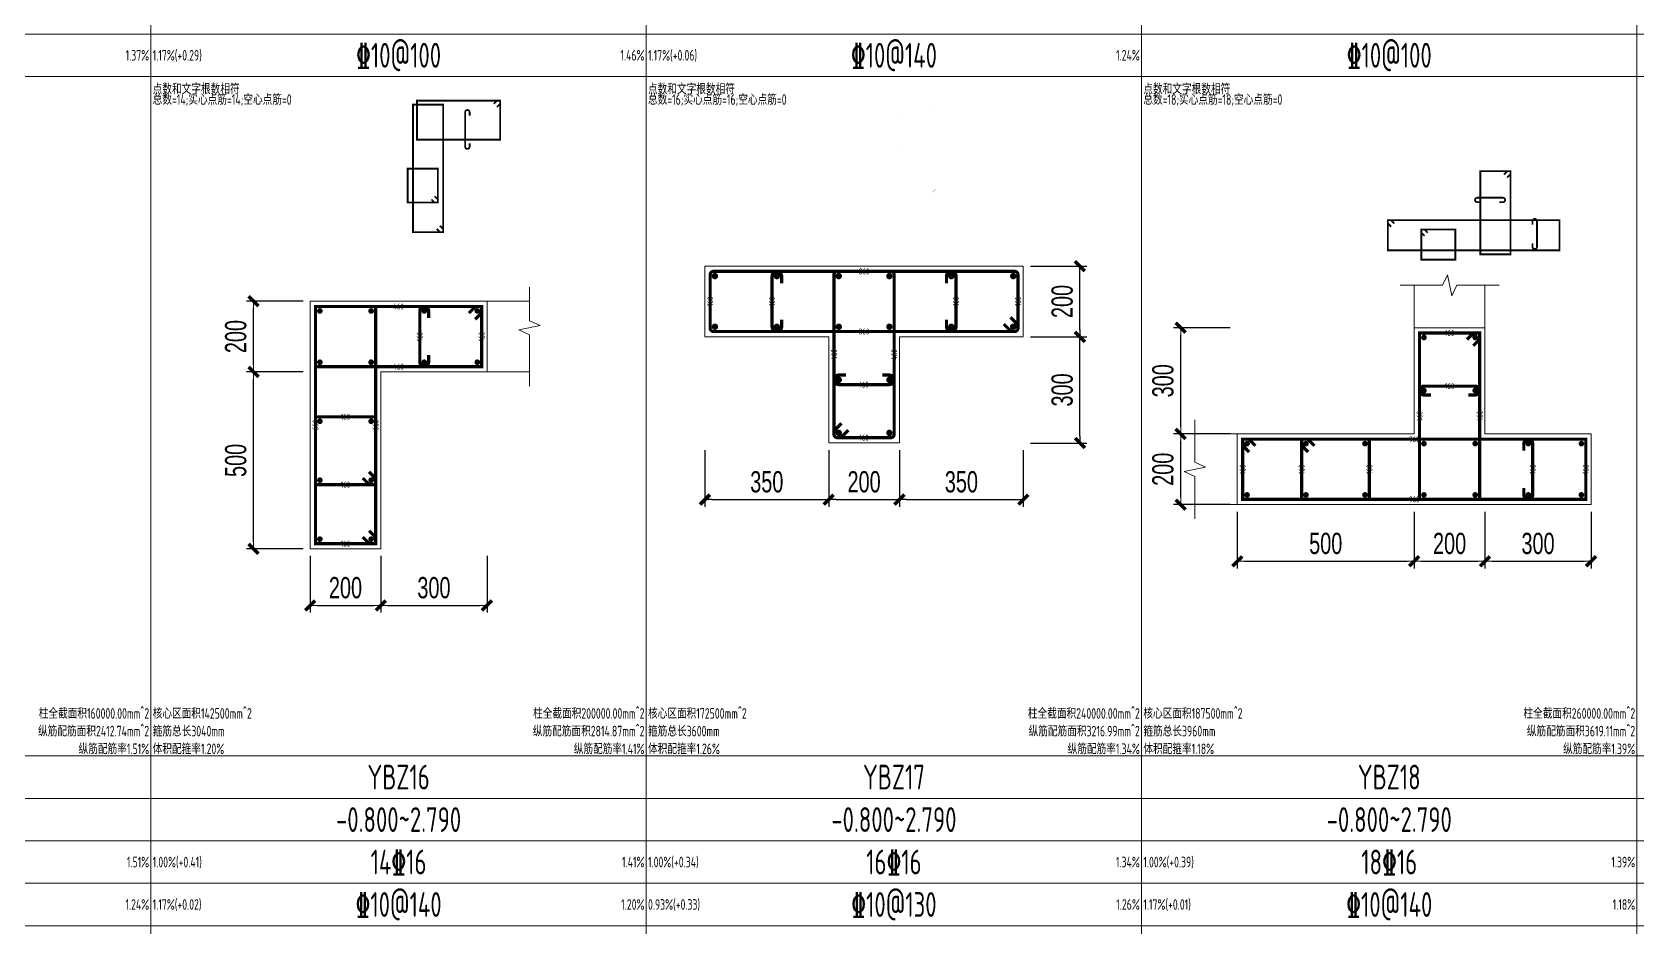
# Model space of a CAD drawing. Extents: x 5874492 to 7194610, y -939842 to -279257.
# Drawn here: x 6427338 to 6450017, y -577343 to -564698 of the extents above; entities that cross this region are included whole.
import ezdxf
from ezdxf.enums import TextEntityAlignment as Align

# ---------------------------------------------------------------- set-up
doc = ezdxf.new("R2010")
doc.units = 0
doc.header["$LTSCALE"] = 1000
for name, color, linetype, lineweight in [('S-墙柱-REIN', 1, 'Continuous', 20), ('S-墙柱-大样细线', 7, 'Continuous', 20), ('S-墙柱-编号', 4, 'Continuous', 20), ('S-大样-DIM', 3, 'Continuous', 20), ('S-大样-REIN', 1, 'Continuous', 20), ('S-大样-实线', 2, 'Continuous', 20), ('S-通用-TAB', 7, 'Continuous', 20)]:
    doc.layers.add(name, color=color, linetype=linetype, lineweight=lineweight)
doc.layers.add('z-计算配筋', color=7, linetype='Continuous')
doc.layers.add('z-详图标注', color=3, linetype='Continuous')
doc.layers.add('箍筋长度', color=3, linetype='Continuous', plot=False)
doc.layers.add('配箍校核', color=34, linetype='Continuous', plot=False)
doc.styles.add('BW_Dim', font='Bweng.shx', dxfattribs={"width": 0.7, "bigfont": 'hztxt.shx'})
doc.styles.add('BW_Rein', font='tssdeng.shx', dxfattribs={"width": 0.7, "bigfont": 'hztxt.shx'})
doc.styles.add('TSSD_Rein', font='tssdeng.shx', dxfattribs={"width": 0.7, "bigfont": 'hztxt.shx'})
doc.dimstyles.new('Cyz_20_100', dxfattribs={"dimtxt": 300, "dimasz": 100, "dimexe": 100, "dimexo": 100, "dimgap": 100, "dimtad": 1, "dimdec": 0, "dimlfac": 0.2, "dimzin": 0, "dimdsep": 46, "dimtxsty": 'BW_Dim', "dimblk": '_bwk', "dimcen": 0, "dimclrt": 7, "dimadec": 0, "dimazin": 0, "dimtfac": 1, "dimtdec": 0, "dimtix": 1, "dimtmove": 2, "dimatfit": 0, "dimfxl": 0, "dimtolj": 1, "dimtzin": 0, "dimarcsym": 0})

# ---------------------------------------------------------------- blocks, each defined once
blk = doc.blocks.new('_bwk')
blk.add_line((-1, 0), (0, 0))
at = {"const_width": 0.5}
blk.add_lwpolyline([(-0.7, -0.7), (0.7, 0.7)], dxfattribs=at)
blk = doc.blocks.new('*D813')
at = {"layer": 'Defpoints', "color": 0, "transparency": 16777216}
for p in [(6447870, -571376), (6449370, -571376), (6449370, -572176)]:
    blk.add_point(p, dxfattribs=at)
at = {"layer": 'S-大样-DIM', "color": 0, "lineweight": -2, "transparency": 16777216}
for p, q in [((6447870, -571476), (6447870, -572276)), ((6449370, -571476), (6449370, -572276)), ((6447970, -572176), (6449270, -572176))]:
    blk.add_line(p, q, dxfattribs=at)
at = {"layer": 'S-大样-DIM', "color": 0, "lineweight": -2, "transparency": 16777216, "xscale": 100, "yscale": 100, "zscale": 100, "rotation": 180}
blk.add_blockref('_bwk', (6447870, -572176), dxfattribs=at)
at = {"layer": 'S-大样-DIM', "color": 0, "lineweight": -2, "transparency": 16777216, "xscale": 100, "yscale": 100, "zscale": 100}
blk.add_blockref('_bwk', (6449370, -572176), dxfattribs=at)
at = {"layer": 'S-大样-DIM', "color": 7, "transparency": 16777216, "insert": (6448620, -571926), "char_height": 300, "attachment_point": 5, "style": 'BW_Dim'}
blk.add_mtext('\\A1;300', dxfattribs=at)
blk = doc.blocks.new('*D814')
at = {"layer": 'Defpoints', "color": 0, "transparency": 16777216}
for p in [(6446870, -571376), (6447870, -571376), (6447870, -572176)]:
    blk.add_point(p, dxfattribs=at)
at = {"layer": 'S-大样-DIM', "color": 0, "lineweight": -2, "transparency": 16777216}
for p, q in [((6446870, -571476), (6446870, -572276)), ((6447870, -571476), (6447870, -572276)), ((6446970, -572176), (6447770, -572176))]:
    blk.add_line(p, q, dxfattribs=at)
at = {"layer": 'S-大样-DIM', "color": 0, "lineweight": -2, "transparency": 16777216, "xscale": 100, "yscale": 100, "zscale": 100, "rotation": 180}
blk.add_blockref('_bwk', (6446870, -572176), dxfattribs=at)
at = {"layer": 'S-大样-DIM', "color": 0, "lineweight": -2, "transparency": 16777216, "xscale": 100, "yscale": 100, "zscale": 100}
blk.add_blockref('_bwk', (6447870, -572176), dxfattribs=at)
at = {"layer": 'S-大样-DIM', "color": 7, "transparency": 16777216, "insert": (6447370, -571926), "char_height": 300, "attachment_point": 5, "style": 'BW_Dim'}
blk.add_mtext('\\A1;200', dxfattribs=at)
blk = doc.blocks.new('*D815')
at = {"layer": 'Defpoints', "color": 0, "transparency": 16777216}
for p in [(6444370, -571376), (6446870, -571376), (6446870, -572176)]:
    blk.add_point(p, dxfattribs=at)
at = {"layer": 'S-大样-DIM', "color": 0, "lineweight": -2, "transparency": 16777216}
for p, q in [((6444370, -571476), (6444370, -572276)), ((6446870, -571476), (6446870, -572276)), ((6444470, -572176), (6446770, -572176))]:
    blk.add_line(p, q, dxfattribs=at)
at = {"layer": 'S-大样-DIM', "color": 0, "lineweight": -2, "transparency": 16777216, "xscale": 100, "yscale": 100, "zscale": 100, "rotation": 180}
blk.add_blockref('_bwk', (6444370, -572176), dxfattribs=at)
at = {"layer": 'S-大样-DIM', "color": 0, "lineweight": -2, "transparency": 16777216, "xscale": 100, "yscale": 100, "zscale": 100}
blk.add_blockref('_bwk', (6446870, -572176), dxfattribs=at)
at = {"layer": 'S-大样-DIM', "color": 7, "transparency": 16777216, "insert": (6445620, -571926), "char_height": 300, "attachment_point": 5, "style": 'BW_Dim'}
blk.add_mtext('\\A1;500', dxfattribs=at)
blk = doc.blocks.new('*D816')
at = {"layer": 'Defpoints', "color": 0, "transparency": 16777216}
for p in [(6443570, -568876), (6444370, -568876), (6444370, -570376)]:
    blk.add_point(p, dxfattribs=at)
at = {"layer": 'S-大样-DIM', "color": 0, "lineweight": -2, "transparency": 16777216}
for p, q in [((6444270, -568876), (6443470, -568876)), ((6443570, -570276), (6443570, -568976)), ((6444270, -570376), (6443470, -570376))]:
    blk.add_line(p, q, dxfattribs=at)
at = {"layer": 'S-大样-DIM', "color": 0, "lineweight": -2, "transparency": 16777216, "xscale": 100, "yscale": 100, "zscale": 100}
for p, rotation in [((6443570, -568876), 90), ((6443570, -570376), 270)]:
    blk.add_blockref('_bwk', p, dxfattribs=dict(at, rotation=rotation))
at = {"layer": 'S-大样-DIM', "color": 7, "transparency": 16777216, "insert": (6443320, -569626), "char_height": 300, "attachment_point": 5, "rotation": 90, "style": 'BW_Dim'}
blk.add_mtext('\\A1;300', dxfattribs=at)
blk = doc.blocks.new('*D817')
at = {"layer": 'Defpoints', "color": 0, "transparency": 16777216}
for p in [(6443570, -570376), (6444370, -570376), (6444370, -571376)]:
    blk.add_point(p, dxfattribs=at)
at = {"layer": 'S-大样-DIM', "color": 0, "lineweight": -2, "transparency": 16777216}
for p, q in [((6444270, -570376), (6443470, -570376)), ((6443570, -571276), (6443570, -570476)), ((6444270, -571376), (6443470, -571376))]:
    blk.add_line(p, q, dxfattribs=at)
at = {"layer": 'S-大样-DIM', "color": 0, "lineweight": -2, "transparency": 16777216, "xscale": 100, "yscale": 100, "zscale": 100}
for p, rotation in [((6443570, -570376), 90), ((6443570, -571376), 270)]:
    blk.add_blockref('_bwk', p, dxfattribs=dict(at, rotation=rotation))
at = {"layer": 'S-大样-DIM', "color": 7, "transparency": 16777216, "insert": (6443320, -570876), "char_height": 300, "attachment_point": 5, "rotation": 90, "style": 'BW_Dim'}
blk.add_mtext('\\A1;200', dxfattribs=at)
blk = doc.blocks.new('*D818')
at = {"layer": 'Defpoints', "color": 0, "transparency": 16777216}
for p in [(6432267, -572001), (6433767, -572001), (6433767, -572801)]:
    blk.add_point(p, dxfattribs=at)
at = {"layer": 'S-大样-DIM', "color": 0, "lineweight": -2, "transparency": 16777216}
for p, q in [((6432267, -572101), (6432267, -572901)), ((6433767, -572101), (6433767, -572901)), ((6432367, -572801), (6433667, -572801))]:
    blk.add_line(p, q, dxfattribs=at)
at = {"layer": 'S-大样-DIM', "color": 0, "lineweight": -2, "transparency": 16777216, "xscale": 100, "yscale": 100, "zscale": 100, "rotation": 180}
blk.add_blockref('_bwk', (6432267, -572801), dxfattribs=at)
at = {"layer": 'S-大样-DIM', "color": 0, "lineweight": -2, "transparency": 16777216, "xscale": 100, "yscale": 100, "zscale": 100}
blk.add_blockref('_bwk', (6433767, -572801), dxfattribs=at)
at = {"layer": 'S-大样-DIM', "color": 7, "transparency": 16777216, "insert": (6433017, -572551), "char_height": 300, "attachment_point": 5, "style": 'BW_Dim'}
blk.add_mtext('\\A1;300', dxfattribs=at)
blk = doc.blocks.new('*D819')
at = {"layer": 'Defpoints', "color": 0, "transparency": 16777216}
for p in [(6431267, -572001), (6432267, -572001), (6432267, -572801)]:
    blk.add_point(p, dxfattribs=at)
at = {"layer": 'S-大样-DIM', "color": 0, "lineweight": -2, "transparency": 16777216}
for p, q in [((6431267, -572101), (6431267, -572901)), ((6432267, -572101), (6432267, -572901)), ((6431367, -572801), (6432167, -572801))]:
    blk.add_line(p, q, dxfattribs=at)
at = {"layer": 'S-大样-DIM', "color": 0, "lineweight": -2, "transparency": 16777216, "xscale": 100, "yscale": 100, "zscale": 100, "rotation": 180}
blk.add_blockref('_bwk', (6431267, -572801), dxfattribs=at)
at = {"layer": 'S-大样-DIM', "color": 0, "lineweight": -2, "transparency": 16777216, "xscale": 100, "yscale": 100, "zscale": 100}
blk.add_blockref('_bwk', (6432267, -572801), dxfattribs=at)
at = {"layer": 'S-大样-DIM', "color": 7, "transparency": 16777216, "insert": (6431767, -572551), "char_height": 300, "attachment_point": 5, "style": 'BW_Dim'}
blk.add_mtext('\\A1;200', dxfattribs=at)
blk = doc.blocks.new('*D820')
at = {"layer": 'Defpoints', "color": 0, "transparency": 16777216}
for p in [(6430467, -568501), (6431267, -568501), (6431267, -569501)]:
    blk.add_point(p, dxfattribs=at)
at = {"layer": 'S-大样-DIM', "color": 0, "lineweight": -2, "transparency": 16777216}
for p, q in [((6431167, -568501), (6430367, -568501)), ((6430467, -569401), (6430467, -568601)), ((6431167, -569501), (6430367, -569501))]:
    blk.add_line(p, q, dxfattribs=at)
at = {"layer": 'S-大样-DIM', "color": 0, "lineweight": -2, "transparency": 16777216, "xscale": 100, "yscale": 100, "zscale": 100}
for p, rotation in [((6430467, -568501), 90), ((6430467, -569501), 270)]:
    blk.add_blockref('_bwk', p, dxfattribs=dict(at, rotation=rotation))
at = {"layer": 'S-大样-DIM', "color": 7, "transparency": 16777216, "insert": (6430217, -569001), "char_height": 300, "attachment_point": 5, "rotation": 90, "style": 'BW_Dim'}
blk.add_mtext('\\A1;200', dxfattribs=at)
blk = doc.blocks.new('*D821')
at = {"layer": 'Defpoints', "color": 0, "transparency": 16777216}
for p in [(6430467, -569501), (6431267, -569501), (6431267, -572001)]:
    blk.add_point(p, dxfattribs=at)
at = {"layer": 'S-大样-DIM', "color": 0, "lineweight": -2, "transparency": 16777216}
for p, q in [((6431167, -569501), (6430367, -569501)), ((6430467, -571901), (6430467, -569601)), ((6431167, -572001), (6430367, -572001))]:
    blk.add_line(p, q, dxfattribs=at)
at = {"layer": 'S-大样-DIM', "color": 0, "lineweight": -2, "transparency": 16777216, "xscale": 100, "yscale": 100, "zscale": 100}
for p, rotation in [((6430467, -569501), 90), ((6430467, -572001), 270)]:
    blk.add_blockref('_bwk', p, dxfattribs=dict(at, rotation=rotation))
at = {"layer": 'S-大样-DIM', "color": 7, "transparency": 16777216, "insert": (6430217, -570751), "char_height": 300, "attachment_point": 5, "rotation": 90, "style": 'BW_Dim'}
blk.add_mtext('\\A1;500', dxfattribs=at)
blk = doc.blocks.new('*D2482')
at = {"layer": 'Defpoints', "color": 0, "transparency": 16777216}
for p in [(6441346, -569005), (6442146, -569005), (6441346, -570505)]:
    blk.add_point(p, dxfattribs=at)
at = {"layer": 'z-详图标注', "color": 0, "lineweight": -2, "transparency": 16777216}
for p, q in [((6441446, -569005), (6442246, -569005)), ((6442146, -570405), (6442146, -569105)), ((6441446, -570505), (6442246, -570505))]:
    blk.add_line(p, q, dxfattribs=at)
at = {"layer": 'z-详图标注', "color": 0, "lineweight": -2, "transparency": 16777216, "xscale": 100, "yscale": 100, "zscale": 100}
for p, rotation in [((6442146, -569005), 90), ((6442146, -570505), 270)]:
    blk.add_blockref('_bwk', p, dxfattribs=dict(at, rotation=rotation))
at = {"layer": 'z-详图标注', "color": 7, "transparency": 16777216, "insert": (6441896, -569755), "char_height": 300, "attachment_point": 5, "rotation": 90, "style": 'BW_Dim'}
blk.add_mtext('\\A1;300', dxfattribs=at)
blk = doc.blocks.new('*D2483')
at = {"layer": 'Defpoints', "color": 0, "transparency": 16777216}
for p in [(6441346, -568005), (6442146, -568005), (6441346, -569005)]:
    blk.add_point(p, dxfattribs=at)
at = {"layer": 'z-详图标注', "color": 0, "lineweight": -2, "transparency": 16777216}
for p, q in [((6441446, -568005), (6442246, -568005)), ((6442146, -568905), (6442146, -568105)), ((6441446, -569005), (6442246, -569005))]:
    blk.add_line(p, q, dxfattribs=at)
at = {"layer": 'z-详图标注', "color": 0, "lineweight": -2, "transparency": 16777216, "xscale": 100, "yscale": 100, "zscale": 100}
for p, rotation in [((6442146, -568005), 90), ((6442146, -569005), 270)]:
    blk.add_blockref('_bwk', p, dxfattribs=dict(at, rotation=rotation))
at = {"layer": 'z-详图标注', "color": 7, "transparency": 16777216, "insert": (6441896, -568505), "char_height": 300, "attachment_point": 5, "rotation": 90, "style": 'BW_Dim'}
blk.add_mtext('\\A1;200', dxfattribs=at)
blk = doc.blocks.new('*D2484')
at = {"layer": 'Defpoints', "color": 0, "transparency": 16777216}
for p in [(6436846, -570505), (6438596, -570505), (6438596, -571305)]:
    blk.add_point(p, dxfattribs=at)
at = {"layer": 'z-详图标注', "color": 0, "lineweight": -2, "transparency": 16777216}
for p, q in [((6436846, -570605), (6436846, -571405)), ((6438596, -570605), (6438596, -571405)), ((6436946, -571305), (6438496, -571305))]:
    blk.add_line(p, q, dxfattribs=at)
at = {"layer": 'z-详图标注', "color": 0, "lineweight": -2, "transparency": 16777216, "xscale": 100, "yscale": 100, "zscale": 100, "rotation": 180}
blk.add_blockref('_bwk', (6436846, -571305), dxfattribs=at)
at = {"layer": 'z-详图标注', "color": 0, "lineweight": -2, "transparency": 16777216, "xscale": 100, "yscale": 100, "zscale": 100}
blk.add_blockref('_bwk', (6438596, -571305), dxfattribs=at)
at = {"layer": 'z-详图标注', "color": 7, "transparency": 16777216, "insert": (6437721, -571055), "char_height": 300, "attachment_point": 5, "style": 'BW_Dim'}
blk.add_mtext('\\A1;350', dxfattribs=at)
blk = doc.blocks.new('*D2485')
at = {"layer": 'Defpoints', "color": 0, "transparency": 16777216}
for p in [(6438596, -570505), (6439596, -570505), (6439596, -571305)]:
    blk.add_point(p, dxfattribs=at)
at = {"layer": 'z-详图标注', "color": 0, "lineweight": -2, "transparency": 16777216}
for p, q in [((6438596, -570605), (6438596, -571405)), ((6439596, -570605), (6439596, -571405)), ((6438696, -571305), (6439496, -571305))]:
    blk.add_line(p, q, dxfattribs=at)
at = {"layer": 'z-详图标注', "color": 0, "lineweight": -2, "transparency": 16777216, "xscale": 100, "yscale": 100, "zscale": 100, "rotation": 180}
blk.add_blockref('_bwk', (6438596, -571305), dxfattribs=at)
at = {"layer": 'z-详图标注', "color": 0, "lineweight": -2, "transparency": 16777216, "xscale": 100, "yscale": 100, "zscale": 100}
blk.add_blockref('_bwk', (6439596, -571305), dxfattribs=at)
at = {"layer": 'z-详图标注', "color": 7, "transparency": 16777216, "insert": (6439096, -571055), "char_height": 300, "attachment_point": 5, "style": 'BW_Dim'}
blk.add_mtext('\\A1;200', dxfattribs=at)
blk = doc.blocks.new('*D2486')
at = {"layer": 'Defpoints', "color": 0, "transparency": 16777216}
for p in [(6439596, -570505), (6441346, -570505), (6441346, -571305)]:
    blk.add_point(p, dxfattribs=at)
at = {"layer": 'z-详图标注', "color": 0, "lineweight": -2, "transparency": 16777216}
for p, q in [((6439596, -570605), (6439596, -571405)), ((6441346, -570605), (6441346, -571405)), ((6439696, -571305), (6441246, -571305))]:
    blk.add_line(p, q, dxfattribs=at)
at = {"layer": 'z-详图标注', "color": 0, "lineweight": -2, "transparency": 16777216, "xscale": 100, "yscale": 100, "zscale": 100, "rotation": 180}
blk.add_blockref('_bwk', (6439596, -571305), dxfattribs=at)
at = {"layer": 'z-详图标注', "color": 0, "lineweight": -2, "transparency": 16777216, "xscale": 100, "yscale": 100, "zscale": 100}
blk.add_blockref('_bwk', (6441346, -571305), dxfattribs=at)
at = {"layer": 'z-详图标注', "color": 7, "transparency": 16777216, "insert": (6440471, -571055), "char_height": 300, "attachment_point": 5, "style": 'BW_Dim'}
blk.add_mtext('\\A1;350', dxfattribs=at)

msp = doc.modelspace()

# ---------------------------------------------------------------- linework, layer by layer
at = {"layer": 'S-墙柱-REIN'}
for points, const_width in [([(6436965.8, -568147, 1), (6437010.8, -568147, 1)], 45), ([(6437840.8, -568147, 1), (6437885.8, -568147, 1)], 45), ([(6438715.8, -568147, 1), (6438760.8, -568147, 1)], 45), ([(6439430.8, -568147, 1), (6439475.8, -568147, 1)], 45), ([(6440305.8, -568147, 1), (6440350.8, -568147, 1)], 45), ([(6441180.8, -568147, 1), (6441225.8, -568147, 1)], 45), ([(6431384.9, -568638.7, 1), (6431424.9, -568638.7, 1)], 40), ([(6432109.9, -568638.7, 1), (6432149.9, -568638.7, 1)], 40), ([(6432859.9, -568638.7, 1), (6432899.9, -568638.7, 1)], 40), ([(6433609.9, -568638.7, 1), (6433649.9, -568638.7, 1)], 40), ([(6436965.8, -568862, 1), (6437010.8, -568862, 1)], 45), ([(6437840.8, -568862, 1), (6437885.8, -568862, 1)], 45), ([(6438715.8, -568862, 1), (6438760.8, -568862, 1)], 45), ([(6439430.8, -568862, 1), (6439475.8, -568862, 1)], 45), ([(6440305.8, -568862, 1), (6440350.8, -568862, 1)], 45), ([(6441180.8, -568862, 1), (6441225.8, -568862, 1)], 45), ([(6446987.9, -569013.7, 1), (6447027.9, -569013.7, 1)], 40), ([(6447712.9, -569013.7, 1), (6447752.9, -569013.7, 1)], 40), ([(6431384.9, -569363.7, 1), (6431424.9, -569363.7, 1)], 40), ([(6432109.9, -569363.7, 1), (6432149.9, -569363.7, 1)], 40), ([(6432859.9, -569363.7, 1), (6432899.9, -569363.7, 1)], 40), ([(6433609.9, -569363.7, 1), (6433649.9, -569363.7, 1)], 40), ([(6438715.8, -569612, 1), (6438760.8, -569612, 1)], 45), ([(6439430.8, -569612, 1), (6439475.8, -569612, 1)], 45), ([(6446987.9, -569763.7, 1), (6447027.9, -569763.7, 1)], 40), ([(6447712.9, -569763.7, 1), (6447752.9, -569763.7, 1)], 40), ([(6431384.9, -570197, 1), (6431424.9, -570197, 1)], 40), ([(6432109.9, -570197, 1), (6432149.9, -570197, 1)], 40), ([(6438715.8, -570362, 1), (6438760.8, -570362, 1)], 45), ([(6439430.8, -570362, 1), (6439475.8, -570362, 1)], 45), ([(6444487.9, -570513.7, 1), (6444527.9, -570513.7, 1)], 40), ([(6445321.2, -570513.7, 1), (6445361.2, -570513.7, 1)], 40), ([(6446154.6, -570513.7, 1), (6446194.6, -570513.7, 1)], 40), ([(6446987.9, -570513.7, 1), (6447027.9, -570513.7, 1)], 40), ([(6447712.9, -570513.7, 1), (6447752.9, -570513.7, 1)], 40), ([(6448462.9, -570513.7, 1), (6448502.9, -570513.7, 1)], 40), ([(6449212.9, -570513.7, 1), (6449252.9, -570513.7, 1)], 40), ([(6431384.9, -571030.3, 1), (6431424.9, -571030.3, 1)], 40), ([(6432109.9, -571030.3, 1), (6432149.9, -571030.3, 1)], 40), ([(6444487.9, -571238.7, 1), (6444527.9, -571238.7, 1)], 40), ([(6445321.2, -571238.7, 1), (6445361.2, -571238.7, 1)], 40), ([(6446154.6, -571238.7, 1), (6446194.6, -571238.7, 1)], 40), ([(6446987.9, -571238.7, 1), (6447027.9, -571238.7, 1)], 40), ([(6447712.9, -571238.7, 1), (6447752.9, -571238.7, 1)], 40), ([(6448462.9, -571238.7, 1), (6448502.9, -571238.7, 1)], 40), ([(6449212.9, -571238.7, 1), (6449252.9, -571238.7, 1)], 40), ([(6431384.9, -571863.7, 1), (6431424.9, -571863.7, 1)], 40), ([(6432109.9, -571863.7, 1), (6432149.9, -571863.7, 1)], 40)]:
    msp.add_lwpolyline(points, format="xyb", close=True, dxfattribs=dict(at, const_width=const_width))
at = {"layer": 'S-墙柱-大样细线'}
for points in [[(6439595.8, -569004.5), (6441345.8, -569004.5), (6441345.8, -568004.5), (6436845.8, -568004.5), (6436845.8, -569004.5), (6438595.8, -569004.5), (6438595.8, -570504.5), (6439595.8, -570504.5)], [(6432267.4, -569501.2), (6432267.4, -572001.2), (6431267.4, -572001.2), (6431267.4, -568501.2), (6433767.4, -568501.2), (6433767.4, -569501.2)], [(6447870.4, -570376.2), (6447870.4, -568876.2), (6446870.4, -568876.2), (6446870.4, -570376.2), (6444370.4, -570376.2), (6444370.4, -571376.2), (6449370.4, -571376.2), (6449370.4, -570376.2)]]:
    msp.add_lwpolyline(points, close=True, dxfattribs=at)
at = {"layer": 'S-大样-REIN'}
for points, const_width in [([(6433056.2, -567478.3), (6433102.2, -567524.3), (6433146.4, -567524.3), (6433146.4, -565724.3), (6432721.4, -565724.3), (6432721.4, -567524.3), (6433146.4, -567524.3), (6433146.4, -567480.1), (6433100.4, -567434.1)], 25), ([(6433906.7, -565758.2), (6433952.6, -565712.2), (6433952.6, -565668), (6432777.6, -565668), (6432777.6, -566218), (6433952.6, -566218), (6433952.6, -565668), (6433908.4, -565668), (6433862.5, -565714)], 25), ([(6433025.4, -567017.4), (6433071.4, -567063.4), (6433071.4, -567107.6), (6432646.4, -567107.6), (6432646.4, -566628.4), (6433071.4, -566628.4), (6433071.4, -567107.6), (6433027.2, -567107.6), (6432981.2, -567061.6)], 25), ([(6448139.7, -566709.6), (6448185.7, -566663.7), (6448229.9, -566663.7), (6448229.9, -567838.7), (6447804.9, -567838.7), (6447804.9, -566663.7), (6448229.9, -566663.7), (6448229.9, -566707.9), (6448183.9, -566753.8)], 25), ([(6446544.6, -567447.6), (6446498.6, -567401.6), (6446498.6, -567357.4), (6448923.6, -567357.4), (6448923.6, -567782.4), (6446498.6, -567782.4), (6446498.6, -567357.4), (6446542.8, -567357.4), (6446588.8, -567403.4)], 25), ([(6447061.7, -567534.6), (6447015.7, -567488.7), (6446971.5, -567488.7), (6446971.5, -567913.7), (6447450.7, -567913.7), (6447450.7, -567488.7), (6446971.5, -567488.7), (6446971.5, -567532.9), (6447017.5, -567578.8)], 25), ([(6432012, -571834.2), (6432104, -571926.2), (6432192.4, -571926.2), (6432192.4, -568576.2), (6431342.4, -568576.2), (6431342.4, -571926.2), (6432192.4, -571926.2), (6432192.4, -571837.8), (6432100.4, -571745.8)], 45), ([(6433600.4, -568756.5), (6433692.4, -568664.5), (6433692.4, -568576.2), (6431342.4, -568576.2), (6431342.4, -569426.2), (6433692.4, -569426.2), (6433692.4, -568576.2), (6433604, -568576.2), (6433512, -568668.1)], 45), ([(6447615.1, -569043.1), (6447707, -568951.2), (6447795.4, -568951.2), (6447795.4, -571301.2), (6446945.4, -571301.2), (6446945.4, -568951.2), (6447795.4, -568951.2), (6447795.4, -569039.5), (6447703.5, -569131.5)], 45), ([(6432100.4, -570912.5), (6432192.4, -571004.4), (6432192.4, -571092.8), (6431342.4, -571092.8), (6431342.4, -570134.5), (6432192.4, -570134.5), (6432192.4, -571092.8), (6432104, -571092.8), (6432012, -571000.9)], 45), ([(6444537.3, -570631.5), (6444445.4, -570539.5), (6444445.4, -570451.2), (6449295.4, -570451.2), (6449295.4, -571301.2), (6444445.4, -571301.2), (6444445.4, -570451.2), (6444533.8, -570451.2), (6444625.7, -570543.1)], 45), ([(6445459.1, -570543.1), (6445367.1, -570451.2), (6445278.7, -570451.2), (6445278.7, -571301.2), (6446237.1, -571301.2), (6446237.1, -570451.2), (6445278.7, -570451.2), (6445278.7, -570539.5), (6445370.7, -570631.5)], 45)]:
    msp.add_lwpolyline(points, dxfattribs=dict(at, const_width=const_width))
for points, const_width in [([(6433521.4, -566268), (6433521.4, -566318, -1), (6433458.9, -566318), (6433458.9, -565830.5, -1), (6433521.4, -565830.5), (6433521.4, -565880.5)], 25), ([(6440803.3, -565800.8), (6440803.3, -565750.8, -1), (6440870.8, -565750.8), (6440870.8, -566108.3, -1), (6440803.3, -566108.3), (6440803.3, -566058.3)], 0.15), ([(6439638.3, -566208.3), (6439638.3, -566258.3, -1), (6439570.8, -566258.3), (6439570.8, -565900.8, -1), (6439638.3, -565900.8), (6439638.3, -565950.8)], 0.15), ([(6440424.6, -566524.5), (6440474.6, -566524.5, -1), (6440474.6, -566592), (6440117.1, -566592, -1), (6440117.1, -566524.5), (6440167.1, -566524.5)], 0.15), ([(6447811.1, -567101.2), (6447761.1, -567101.2, -1), (6447761.1, -567038.7), (6448123.6, -567038.7, -1), (6448123.6, -567101.2), (6448073.6, -567101.2)], 25), ([(6448542.4, -567419.9), (6448542.4, -567369.9, -1), (6448604.9, -567369.9), (6448604.9, -567732.4, -1), (6448542.4, -567732.4), (6448542.4, -567682.4)], 25), ([(6437930.8, -568762), (6437930.8, -568862, -1), (6437795.8, -568862), (6437795.8, -568147, -1), (6437930.8, -568147), (6437930.8, -568247)], 45), ([(6440260.8, -568247), (6440260.8, -568147, -1), (6440395.8, -568147), (6440395.8, -568862, -1), (6440260.8, -568862), (6440260.8, -568762)], 45), ([(6432942.4, -569263.7), (6432942.4, -569363.7, -1), (6432817.4, -569363.7), (6432817.4, -568638.7, -1), (6432942.4, -568638.7), (6432942.4, -568738.7)], 45), ([(6439353.3, -569544.5), (6439453.3, -569544.5, -1), (6439453.3, -569679.5), (6438738.3, -569679.5, -1), (6438738.3, -569544.5), (6438838.3, -569544.5)], 45), ([(6447107.9, -569826.2), (6447007.9, -569826.2, -1), (6447007.9, -569701.2), (6447732.9, -569701.2, -1), (6447732.9, -569826.2), (6447632.9, -569826.2)], 45), ([(6448420.4, -570613.7), (6448420.4, -570513.7, -1), (6448545.4, -570513.7), (6448545.4, -571238.7, -1), (6448420.4, -571238.7), (6448420.4, -571138.7)], 45)]:
    msp.add_lwpolyline(points, format="xyb", dxfattribs=dict(at, const_width=const_width))
at = {"layer": 'S-大样-REIN', "color": 1}
for points, const_width in [([(6440109.1, -566914.1), (6440063.1, -566960, -0.1989124), (6440046.1, -566967), (6440032.3, -566967, -0.4142136), (6440008.3, -566943), (6440008.3, -565816, -0.4142136), (6440032.3, -565792), (6440409.3, -565792, -0.4142136), (6440433.3, -565816), (6440433.3, -566943, -0.4142136), (6440409.3, -566967), (6440032.3, -566967, -0.4142136), (6440008.3, -566943), (6440008.3, -566929.3, -0.1989124), (6440015.4, -566912.3), (6440061.3, -566866.3)], 0.15), ([(6441311.6, -566172.6), (6441357.6, -566218.5, -0.1989124), (6441364.6, -566235.5), (6441364.6, -566249.3, -0.4142136), (6441340.6, -566273.3), (6439213.6, -566273.3, -0.4142136), (6439189.6, -566249.3), (6439189.6, -565872.3, -0.4142136), (6439213.6, -565848.3), (6441340.6, -565848.3, -0.4142136), (6441364.6, -565872.3), (6441364.6, -566249.3, -0.4142136), (6441340.6, -566273.3), (6441326.8, -566273.3, -0.1989124), (6441309.8, -566266.3), (6441263.9, -566220.3)], 0.15), ([(6441164.9, -568728.1), (6441256.8, -568820, -0.1989124), (6441270.8, -568854), (6441270.8, -568881.5, -0.4142136), (6441222.8, -568929.5), (6436968.8, -568929.5, -0.4142136), (6436920.8, -568881.5), (6436920.8, -568127.5, -0.4142136), (6436968.8, -568079.5), (6441222.8, -568079.5, -0.4142136), (6441270.8, -568127.5), (6441270.8, -568881.5, -0.4142136), (6441222.8, -568929.5), (6441195.3, -568929.5, -0.1989124), (6441161.3, -568915.5), (6441069.4, -568823.6)], 45), ([(6438872.3, -570323.6), (6438780.4, -570415.5, -0.1989124), (6438746.4, -570429.5), (6438718.8, -570429.5, -0.4142136), (6438670.8, -570381.5), (6438670.8, -568127.5, -0.4142136), (6438718.8, -568079.5), (6439472.8, -568079.5, -0.4142136), (6439520.8, -568127.5), (6439520.8, -570381.5, -0.4142136), (6439472.8, -570429.5), (6438718.8, -570429.5, -0.4142136), (6438670.8, -570381.5), (6438670.8, -570354, -0.1989124), (6438684.9, -570320), (6438776.8, -570228.1)], 45)]:
    msp.add_lwpolyline(points, format="xyb", dxfattribs=dict(at, const_width=const_width))
at = {"layer": 'S-大样-实线'}
for points in [[(6434367.4, -569701.2), (6434367.4, -568976.2), (6434217.4, -568906.2), (6434517.4, -568846.2), (6434367.4, -568776.2), (6434367.4, -568301.2)], [(6446670.4, -568276.2), (6447270.4, -568276.2), (6447340.4, -568126.2), (6447400.4, -568426.2), (6447470.4, -568276.2), (6448070.4, -568276.2)], [(6446870.4, -568876.2), (6446870.4, -568276.2)], [(6447870.4, -568876.2), (6447870.4, -568276.2)], [(6433767.4, -568501.2), (6434367.4, -568501.2)], [(6433767.4, -569501.2), (6434367.4, -569501.2)], [(6443770.4, -571576.2), (6443770.4, -570976.2), (6443620.4, -570906.2), (6443920.4, -570846.2), (6443770.4, -570776.2), (6443770.4, -570176.2)], [(6444370.4, -570376.2), (6443770.4, -570376.2)], [(6444370.4, -571376.2), (6443770.4, -571376.2)]]:
    msp.add_lwpolyline(points, dxfattribs=at)
at = {"layer": 'S-通用-TAB'}
for points in [[(6422017.4, -565326.2), (6422017.4, -553326.2), (6429017.4, -553326.2), (6429017.4, -565326.2), (6422017.4, -565326.2), (6422017.4, -562926.2), (6429017.4, -562926.2), (6429017.4, -563526.2), (6422017.4, -563526.2), (6422017.4, -564126.2), (6429017.4, -564126.2), (6429017.4, -564726.2), (6422017.4, -564726.2), (6422017.4, -565326.2)], [(6429017.4, -565326.2), (6429017.4, -553326.2), (6436017.4, -553326.2), (6436017.4, -565326.2), (6429017.4, -565326.2), (6429017.4, -562926.2), (6436017.4, -562926.2), (6436017.4, -563526.2), (6429017.4, -563526.2), (6429017.4, -564126.2), (6436017.4, -564126.2), (6436017.4, -564726.2), (6429017.4, -564726.2), (6429017.4, -565326.2)], [(6436017.4, -565326.2), (6436017.4, -553326.2), (6443017.4, -553326.2), (6443017.4, -565326.2), (6436017.4, -565326.2), (6436017.4, -562926.2), (6443017.4, -562926.2), (6443017.4, -563526.2), (6436017.4, -563526.2), (6436017.4, -564126.2), (6443017.4, -564126.2), (6443017.4, -564726.2), (6436017.4, -564726.2), (6436017.4, -565326.2)], [(6443017.4, -565326.2), (6443017.4, -553326.2), (6450017.4, -553326.2), (6450017.4, -565326.2), (6443017.4, -565326.2), (6443017.4, -562926.2), (6450017.4, -562926.2), (6450017.4, -563526.2), (6443017.4, -563526.2), (6443017.4, -564126.2), (6450017.4, -564126.2), (6450017.4, -564726.2), (6443017.4, -564726.2), (6443017.4, -565326.2)], [(6450017.4, -565326.2), (6450017.4, -553326.2), (6457017.4, -553326.2), (6457017.4, -565326.2), (6450017.4, -565326.2), (6450017.4, -562926.2), (6457017.4, -562926.2), (6457017.4, -563526.2), (6450017.4, -563526.2), (6450017.4, -564126.2), (6457017.4, -564126.2), (6457017.4, -564726.2), (6450017.4, -564726.2), (6450017.4, -565326.2)], [(6422017.4, -577326.2), (6422017.4, -565326.2), (6429017.4, -565326.2), (6429017.4, -577326.2), (6422017.4, -577326.2), (6422017.4, -574926.2), (6429017.4, -574926.2), (6429017.4, -575526.2), (6422017.4, -575526.2), (6422017.4, -576126.2), (6429017.4, -576126.2), (6429017.4, -576726.2), (6422017.4, -576726.2), (6422017.4, -577326.2)], [(6429017.4, -577326.2), (6429017.4, -565326.2), (6436017.4, -565326.2), (6436017.4, -577326.2), (6429017.4, -577326.2), (6429017.4, -574926.2), (6436017.4, -574926.2), (6436017.4, -575526.2), (6429017.4, -575526.2), (6429017.4, -576126.2), (6436017.4, -576126.2), (6436017.4, -576726.2), (6429017.4, -576726.2), (6429017.4, -577326.2)], [(6436017.4, -577326.2), (6436017.4, -565326.2), (6443017.4, -565326.2), (6443017.4, -577326.2), (6436017.4, -577326.2), (6436017.4, -574926.2), (6443017.4, -574926.2), (6443017.4, -575526.2), (6436017.4, -575526.2), (6436017.4, -576126.2), (6443017.4, -576126.2), (6443017.4, -576726.2), (6436017.4, -576726.2), (6436017.4, -577326.2)], [(6443017.4, -577326.2), (6443017.4, -565326.2), (6450017.4, -565326.2), (6450017.4, -577326.2), (6443017.4, -577326.2), (6443017.4, -574926.2), (6450017.4, -574926.2), (6450017.4, -575526.2), (6443017.4, -575526.2), (6443017.4, -576126.2), (6450017.4, -576126.2), (6450017.4, -576726.2), (6443017.4, -576726.2), (6443017.4, -577326.2)], [(6450017.4, -577326.2), (6450017.4, -565326.2), (6457017.4, -565326.2), (6457017.4, -577326.2), (6450017.4, -577326.2), (6450017.4, -574926.2), (6457017.4, -574926.2), (6457017.4, -575526.2), (6450017.4, -575526.2), (6450017.4, -576126.2), (6457017.4, -576126.2), (6457017.4, -576726.2), (6450017.4, -576726.2), (6450017.4, -577326.2)], [(6422017.4, -589326.2), (6422017.4, -577326.2), (6429017.4, -577326.2), (6429017.4, -589326.2), (6422017.4, -589326.2), (6422017.4, -586926.2), (6429017.4, -586926.2), (6429017.4, -587526.2), (6422017.4, -587526.2), (6422017.4, -588126.2), (6429017.4, -588126.2), (6429017.4, -588726.2), (6422017.4, -588726.2), (6422017.4, -589326.2)], [(6429017.4, -589326.2), (6429017.4, -577326.2), (6436017.4, -577326.2), (6436017.4, -589326.2), (6429017.4, -589326.2), (6429017.4, -586926.2), (6436017.4, -586926.2), (6436017.4, -587526.2), (6429017.4, -587526.2), (6429017.4, -588126.2), (6436017.4, -588126.2), (6436017.4, -588726.2), (6429017.4, -588726.2), (6429017.4, -589326.2)], [(6436017.4, -589326.2), (6436017.4, -577326.2), (6443017.4, -577326.2), (6443017.4, -589326.2), (6436017.4, -589326.2), (6436017.4, -586926.2), (6443017.4, -586926.2), (6443017.4, -587526.2), (6436017.4, -587526.2), (6436017.4, -588126.2), (6443017.4, -588126.2), (6443017.4, -588726.2), (6436017.4, -588726.2), (6436017.4, -589326.2)], [(6443017.4, -589326.2), (6443017.4, -577326.2), (6450017.4, -577326.2), (6450017.4, -589326.2), (6443017.4, -589326.2), (6443017.4, -586926.2), (6450017.4, -586926.2), (6450017.4, -587526.2), (6443017.4, -587526.2), (6443017.4, -588126.2), (6450017.4, -588126.2), (6450017.4, -588726.2), (6443017.4, -588726.2), (6443017.4, -589326.2)]]:
    msp.add_lwpolyline(points, dxfattribs=at)

# ---------------------------------------------------------------- texts
at = {"layer": 'S-墙柱-编号', "color": 3, "style": 'TSSD_Rein', "width": 0.7}
for s, p in [('YBZ16', (6432517.4, -575226.2)), ('YBZ17', (6439517.4, -575226.2)), ('YBZ18', (6446517.4, -575226.2))]:
    msp.add_text(s, height=350, dxfattribs=at).set_placement(p, align=Align.MIDDLE_CENTER)
at = {"layer": 'S-墙柱-编号', "style": 'TSSD_Rein', "width": 0.7}
for p in [(6432517.4, -575826.2), (6439517.4, -575826.2), (6446517.4, -575826.2)]:
    msp.add_text('-0.800~2.790', height=350, dxfattribs=at).set_placement(p, align=Align.MIDDLE_CENTER)
at = {"layer": 'z-计算配筋', "style": 'BW_Rein', "width": 0.7}
for s, p in [('\x8410@100', (6432517.4, -565026.2)), ('\x8410@140', (6439517.4, -565026.2)), ('\x8410@100', (6446517.4, -565026.2)), ('14\x8416', (6432517.4, -576426.2)), ('16\x8416', (6439517.4, -576426.2)), ('18\x8416', (6446517.4, -576426.2)), ('\x8410@140', (6432517.4, -577026.2)), ('\x8410@130', (6439517.4, -577026.2)), ('\x8410@140', (6446517.4, -577026.2))]:
    msp.add_text(s, height=350, dxfattribs=at).set_placement(p, align=Align.MIDDLE_CENTER)
at = {"layer": '箍筋长度', "style": 'BW_Rein', "width": 0.7}
for s, p in [('860', (6439095.8, -568079.5)), ('460', (6432517.4, -568576.2)), ('860', (6439095.8, -568929.5)), ('160', (6447370.4, -568951.2)), ('460', (6432517.4, -569426.2)), ('160', (6439095.8, -569679.5)), ('160', (6447370.4, -569701.2)), ('160', (6431767.4, -570134.5)), ('160', (6439095.8, -570429.5)), ('960', (6446870.4, -570451.2)), ('160', (6431767.4, -571092.8)), ('960', (6446870.4, -571301.2)), ('160', (6431767.4, -571926.2))]:
    msp.add_text(s, height=85, dxfattribs=at).set_placement(p, align=Align.MIDDLE_CENTER)
for s, p in [('160', (6436920.8, -568504.5)), ('160', (6437795.8, -568504.5)), ('160', (6440395.8, -568504.5)), ('160', (6441270.8, -568504.5)), ('160', (6432817.4, -569001.2)), ('160', (6433692.4, -569001.2)), ('460', (6438670.8, -569254.5)), ('460', (6439520.8, -569254.5)), ('460', (6446945.4, -570126.2)), ('460', (6447795.4, -570126.2)), ('660', (6431342.4, -570251.2)), ('660', (6432192.4, -570251.2)), ('160', (6444445.4, -570876.2)), ('160', (6445278.7, -570876.2)), ('160', (6446237.1, -570876.2)), ('160', (6448545.4, -570876.2)), ('160', (6449295.4, -570876.2))]:
    msp.add_text(s, height=85, rotation=90, dxfattribs=at).set_placement(p, align=Align.MIDDLE_CENTER)
at = {"layer": '配箍校核', "style": 'BW_Rein', "width": 0.7}
for s, p in [('1.17%(+0.29)', (6429042.4, -565026.2)), ('1.17%(+0.06)', (6436042.4, -565026.2)), ('1.00%(+0.41)', (6429042.4, -576426.2)), ('1.00%(+0.34)', (6436042.4, -576426.2)), ('1.00%(+0.39)', (6443042.4, -576426.2)), ('1.17%(+0.02)', (6429042.4, -577026.2)), ('0.93%(+0.33)', (6436042.4, -577026.2)), ('1.17%(+0.01)', (6443042.4, -577026.2))]:
    msp.add_text(s, height=150, dxfattribs=at).set_placement(p, align=Align.MIDDLE_LEFT)
for s, p in [('1.37%', (6428992.4, -565026.2)), ('1.46%', (6435992.4, -565026.2)), ('1.24%', (6442992.4, -565026.2)), ('1.51%', (6428992.4, -576426.2)), ('1.41%', (6435992.4, -576426.2)), ('1.34%', (6442992.4, -576426.2)), ('1.39%', (6449992.4, -576426.2)), ('1.24%', (6428992.4, -577026.2)), ('1.20%', (6435992.4, -577026.2)), ('1.26%', (6442992.4, -577026.2)), ('1.18%', (6449992.4, -577026.2))]:
    msp.add_text(s, height=150, dxfattribs=at).set_placement(p, align=Align.MIDDLE_RIGHT)
for s, p in [('点数和文字根数相符', (6429042.4, -565576.2)), ('总数=14;实心点筋=14;空心点筋=0', (6429042.4, -565726.2)), ('点数和文字根数相符', (6436042.4, -565576.2)), ('总数=16;实心点筋=16;空心点筋=0', (6436042.4, -565726.2)), ('点数和文字根数相符', (6443042.4, -565576.2)), ('总数=18;实心点筋=18;空心点筋=0', (6443042.4, -565726.2)), ('核心区面积142500mm^ 2', (6429042.4, -574401.2)), ('核心区面积172500mm^ 2', (6436042.4, -574401.2)), ('核心区面积187500mm^ 2', (6443042.4, -574401.2)), ('箍筋总长3040mm', (6429042.4, -574651.2)), ('箍筋总长3600mm', (6436042.4, -574651.2)), ('箍筋总长3960mm', (6443042.4, -574651.2)), ('体积配箍率1.20%', (6429042.4, -574901.2)), ('体积配箍率1.26%', (6436042.4, -574901.2)), ('体积配箍率1.18%', (6443042.4, -574901.2))]:
    msp.add_text(s, height=150, dxfattribs=at).set_placement(p)
for s, p in [('柱全截面积160000.00mm^ 2', (6428992.4, -574401.2)), ('柱全截面积200000.00mm^ 2', (6435992.4, -574401.2)), ('柱全截面积240000.00mm^ 2', (6442992.4, -574401.2)), ('柱全截面积260000.00mm^ 2', (6449992.4, -574401.2)), ('纵筋配筋面积2412.74mm^ 2', (6428992.4, -574651.2)), ('纵筋配筋面积2814.87mm^ 2', (6435992.4, -574651.2)), ('纵筋配筋面积3216.99mm^ 2', (6442992.4, -574651.2)), ('纵筋配筋面积3619.11mm^ 2', (6449992.4, -574651.2)), ('纵筋配筋率1.51%', (6428992.4, -574901.2)), ('纵筋配筋率1.41%', (6435992.4, -574901.2)), ('纵筋配筋率1.34%', (6442992.4, -574901.2)), ('纵筋配筋率1.39%', (6449992.4, -574901.2))]:
    msp.add_text(s, height=150, dxfattribs=at).set_placement(p, align=Align.RIGHT)

# ---------------------------------------------------------------- dimensions: what is measured, and where the dimension line sits
at = {"layer": 'S-大样-DIM'}
for base, p1, p2, picture, middle in [((6430467.4, -568501.2), (6431267.4, -569501.2), (6431267.4, -568501.2), '*D820', (6430217.4, -569001.2)), ((6443570.4, -568876.2), (6444370.4, -570376.2), (6444370.4, -568876.2), '*D816', (6443320.4, -569626.2)), ((6430467.4, -569501.2), (6431267.4, -572001.2), (6431267.4, -569501.2), '*D821', (6430217.4, -570751.2)), ((6443570.4, -570376.2), (6444370.4, -571376.2), (6444370.4, -570376.2), '*D817', (6443320.4, -570876.2))]:
    dim = msp.add_linear_dim(base=base, p1=p1, p2=p2, angle=90, dimstyle='Cyz_20_100', dxfattribs=at)
    dim.commit()
    dim.dimension.update_dxf_attribs({"geometry": picture, "text_midpoint": middle})
for base, p1, p2, picture, middle in [((6446870.4, -572176.2), (6444370.4, -571376.2), (6446870.4, -571376.2), '*D815', (6445620.4, -571926.2)), ((6447870.4, -572176.2), (6446870.4, -571376.2), (6447870.4, -571376.2), '*D814', (6447370.4, -571926.2)), ((6449370.4, -572176.2), (6447870.4, -571376.2), (6449370.4, -571376.2), '*D813', (6448620.4, -571926.2)), ((6432267.4, -572801.2), (6431267.4, -572001.2), (6432267.4, -572001.2), '*D819', (6431767.4, -572551.2)), ((6433767.4, -572801.2), (6432267.4, -572001.2), (6433767.4, -572001.2), '*D818', (6433017.4, -572551.2))]:
    dim = msp.add_linear_dim(base=base, p1=p1, p2=p2, dimstyle='Cyz_20_100', dxfattribs=at)
    dim.commit()
    dim.dimension.update_dxf_attribs({"geometry": picture, "text_midpoint": middle})
at = {"layer": 'z-详图标注'}
for base, p1, p2, picture, middle in [((6442145.8, -568004.5), (6441345.8, -569004.5), (6441345.8, -568004.5), '*D2483', (6441895.8, -568504.5)), ((6442145.8, -569004.5), (6441345.8, -570504.5), (6441345.8, -569004.5), '*D2482', (6441895.8, -569754.5))]:
    dim = msp.add_linear_dim(base=base, p1=p1, p2=p2, angle=90, dimstyle='Cyz_20_100', dxfattribs=at)
    dim.commit()
    dim.dimension.update_dxf_attribs({"geometry": picture, "text_midpoint": middle})
for base, p1, p2, picture, middle in [((6438595.8, -571304.5), (6436845.8, -570504.5), (6438595.8, -570504.5), '*D2484', (6437720.8, -571054.5)), ((6439595.8, -571304.5), (6438595.8, -570504.5), (6439595.8, -570504.5), '*D2485', (6439095.8, -571054.5)), ((6441345.8, -571304.5), (6439595.8, -570504.5), (6441345.8, -570504.5), '*D2486', (6440470.8, -571054.5))]:
    dim = msp.add_linear_dim(base=base, p1=p1, p2=p2, dimstyle='Cyz_20_100', dxfattribs=at)
    dim.commit()
    dim.dimension.update_dxf_attribs({"geometry": picture, "text_midpoint": middle})

doc.saveas('drawing.dxf')
